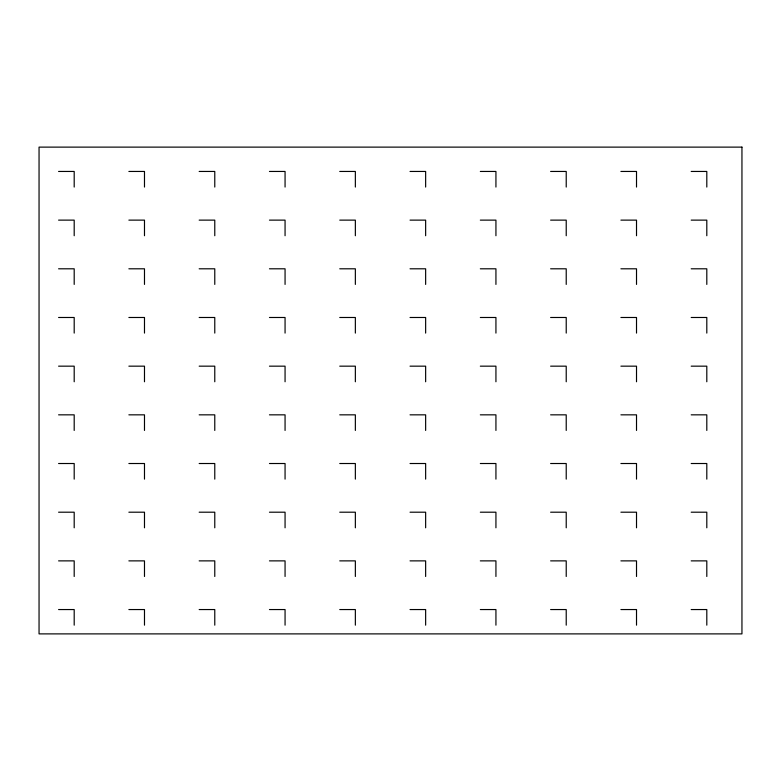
<?xml version="1.0" encoding="UTF-8"?>
<svg xmlns="http://www.w3.org/2000/svg" width="781" height="781" viewBox="0 0 781 781"><rect width="100%" height="100%" fill="white"/><g stroke="black" fill="none" stroke-linecap="round" stroke-linejoin="round"><path stroke-width="1.17" d="M58.585 171.449L74.195 171.449L74.195 187.059M128.875 171.449L144.485 171.449L144.485 187.059M199.165 171.449L214.775 171.449L214.775 187.059M269.455 171.449L285.065 171.449L285.065 187.059M339.745 171.449L355.355 171.449L355.355 187.059M410.035 171.449L425.645 171.449L425.645 187.059M480.325 171.449L495.935 171.449L495.935 187.059M550.615 171.449L566.225 171.449L566.225 187.059M620.905 171.449L636.515 171.449L636.515 187.059M691.195 171.449L706.805 171.449L706.805 187.059M58.585 220.125L74.195 220.125L74.195 235.735M128.875 220.125L144.485 220.125L144.485 235.735M199.165 220.125L214.775 220.125L214.775 235.735M269.455 220.125L285.065 220.125L285.065 235.735M339.745 220.125L355.355 220.125L355.355 235.735M410.035 220.125L425.645 220.125L425.645 235.735M480.325 220.125L495.935 220.125L495.935 235.735M550.615 220.125L566.225 220.125L566.225 235.735M620.905 220.125L636.515 220.125L636.515 235.735M691.195 220.125L706.805 220.125L706.805 235.735M58.585 268.801L74.195 268.801L74.195 284.421M128.875 268.801L144.485 268.801L144.485 284.421M199.165 268.801L214.775 268.801L214.775 284.421M269.455 268.801L285.065 268.801L285.065 284.421M339.745 268.801L355.355 268.801L355.355 284.421M410.035 268.801L425.645 268.801L425.645 284.421M480.325 268.801L495.935 268.801L495.935 284.421M550.615 268.801L566.225 268.801L566.225 284.421M620.905 268.801L636.515 268.801L636.515 284.421M691.195 268.801L706.805 268.801L706.805 284.421M58.585 317.486L74.195 317.486L74.195 333.096M128.875 317.486L144.485 317.486L144.485 333.096M199.165 317.486L214.775 317.486L214.775 333.096M269.455 317.486L285.065 317.486L285.065 333.096M339.745 317.486L355.355 317.486L355.355 333.096M410.035 317.486L425.645 317.486L425.645 333.096M480.325 317.486L495.935 317.486L495.935 333.096M550.615 317.486L566.225 317.486L566.225 333.096M620.905 317.486L636.515 317.486L636.515 333.096M691.195 317.486L706.805 317.486L706.805 333.096M58.585 366.162L74.195 366.162L74.195 381.772M128.875 366.162L144.485 366.162L144.485 381.772M199.165 366.162L214.775 366.162L214.775 381.772M269.455 366.162L285.065 366.162L285.065 381.772M339.745 366.162L355.355 366.162L355.355 381.772M410.035 366.162L425.645 366.162L425.645 381.772M480.325 366.162L495.935 366.162L495.935 381.772M550.615 366.162L566.225 366.162L566.225 381.772M620.905 366.162L636.515 366.162L636.515 381.772M691.195 366.162L706.805 366.162L706.805 381.772M58.585 414.838L74.195 414.838L74.195 430.448M128.875 414.838L144.485 414.838L144.485 430.448M199.165 414.838L214.775 414.838L214.775 430.448M269.455 414.838L285.065 414.838L285.065 430.448M339.745 414.838L355.355 414.838L355.355 430.448M410.035 414.838L425.645 414.838L425.645 430.448M480.325 414.838L495.935 414.838L495.935 430.448M550.615 414.838L566.225 414.838L566.225 430.448M620.905 414.838L636.515 414.838L636.515 430.448M691.195 414.838L706.805 414.838L706.805 430.448M58.585 463.514L74.195 463.514L74.195 479.134M128.875 463.514L144.485 463.514L144.485 479.134M199.165 463.514L214.775 463.514L214.775 479.134M269.455 463.514L285.065 463.514L285.065 479.134M339.745 463.514L355.355 463.514L355.355 479.134M410.035 463.514L425.645 463.514L425.645 479.134M480.325 463.514L495.935 463.514L495.935 479.134M550.615 463.514L566.225 463.514L566.225 479.134M620.905 463.514L636.515 463.514L636.515 479.134M691.195 463.514L706.805 463.514L706.805 479.134M58.585 512.199L74.195 512.199L74.195 527.81M128.875 512.199L144.485 512.199L144.485 527.81M199.165 512.199L214.775 512.199L214.775 527.81M269.455 512.199L285.065 512.199L285.065 527.81M339.745 512.199L355.355 512.199L355.355 527.81M410.035 512.199L425.645 512.199L425.645 527.81M480.325 512.199L495.935 512.199L495.935 527.81M550.615 512.199L566.225 512.199L566.225 527.81M620.905 512.199L636.515 512.199L636.515 527.81M691.195 512.199L706.805 512.199L706.805 527.81M58.585 560.875L74.195 560.875L74.195 576.485M128.875 560.875L144.485 560.875L144.485 576.485M199.165 560.875L214.775 560.875L214.775 576.485M269.455 560.875L285.065 560.875L285.065 576.485M339.745 560.875L355.355 560.875L355.355 576.485M410.035 560.875L425.645 560.875L425.645 576.485M480.325 560.875L495.935 560.875L495.935 576.485M550.615 560.875L566.225 560.875L566.225 576.485M620.905 560.875L636.515 560.875L636.515 576.485M691.195 560.875L706.805 560.875L706.805 576.485M58.585 609.551L74.195 609.551L74.195 625.161M128.875 609.551L144.485 609.551L144.485 625.161M199.165 609.551L214.775 609.551L214.775 625.161M269.455 609.551L285.065 609.551L285.065 625.161M339.745 609.551L355.355 609.551L355.355 625.161M410.035 609.551L425.645 609.551L425.645 625.161M480.325 609.551L495.935 609.551L495.935 625.161M550.615 609.551L566.225 609.551L566.225 625.161M620.905 609.551L636.515 609.551L636.515 625.161M691.195 609.551L706.805 609.551L706.805 625.161M741.95 147.121L39.05 147.121L39.05 633.889L741.95 633.889L741.95 147.121"/></g></svg>
